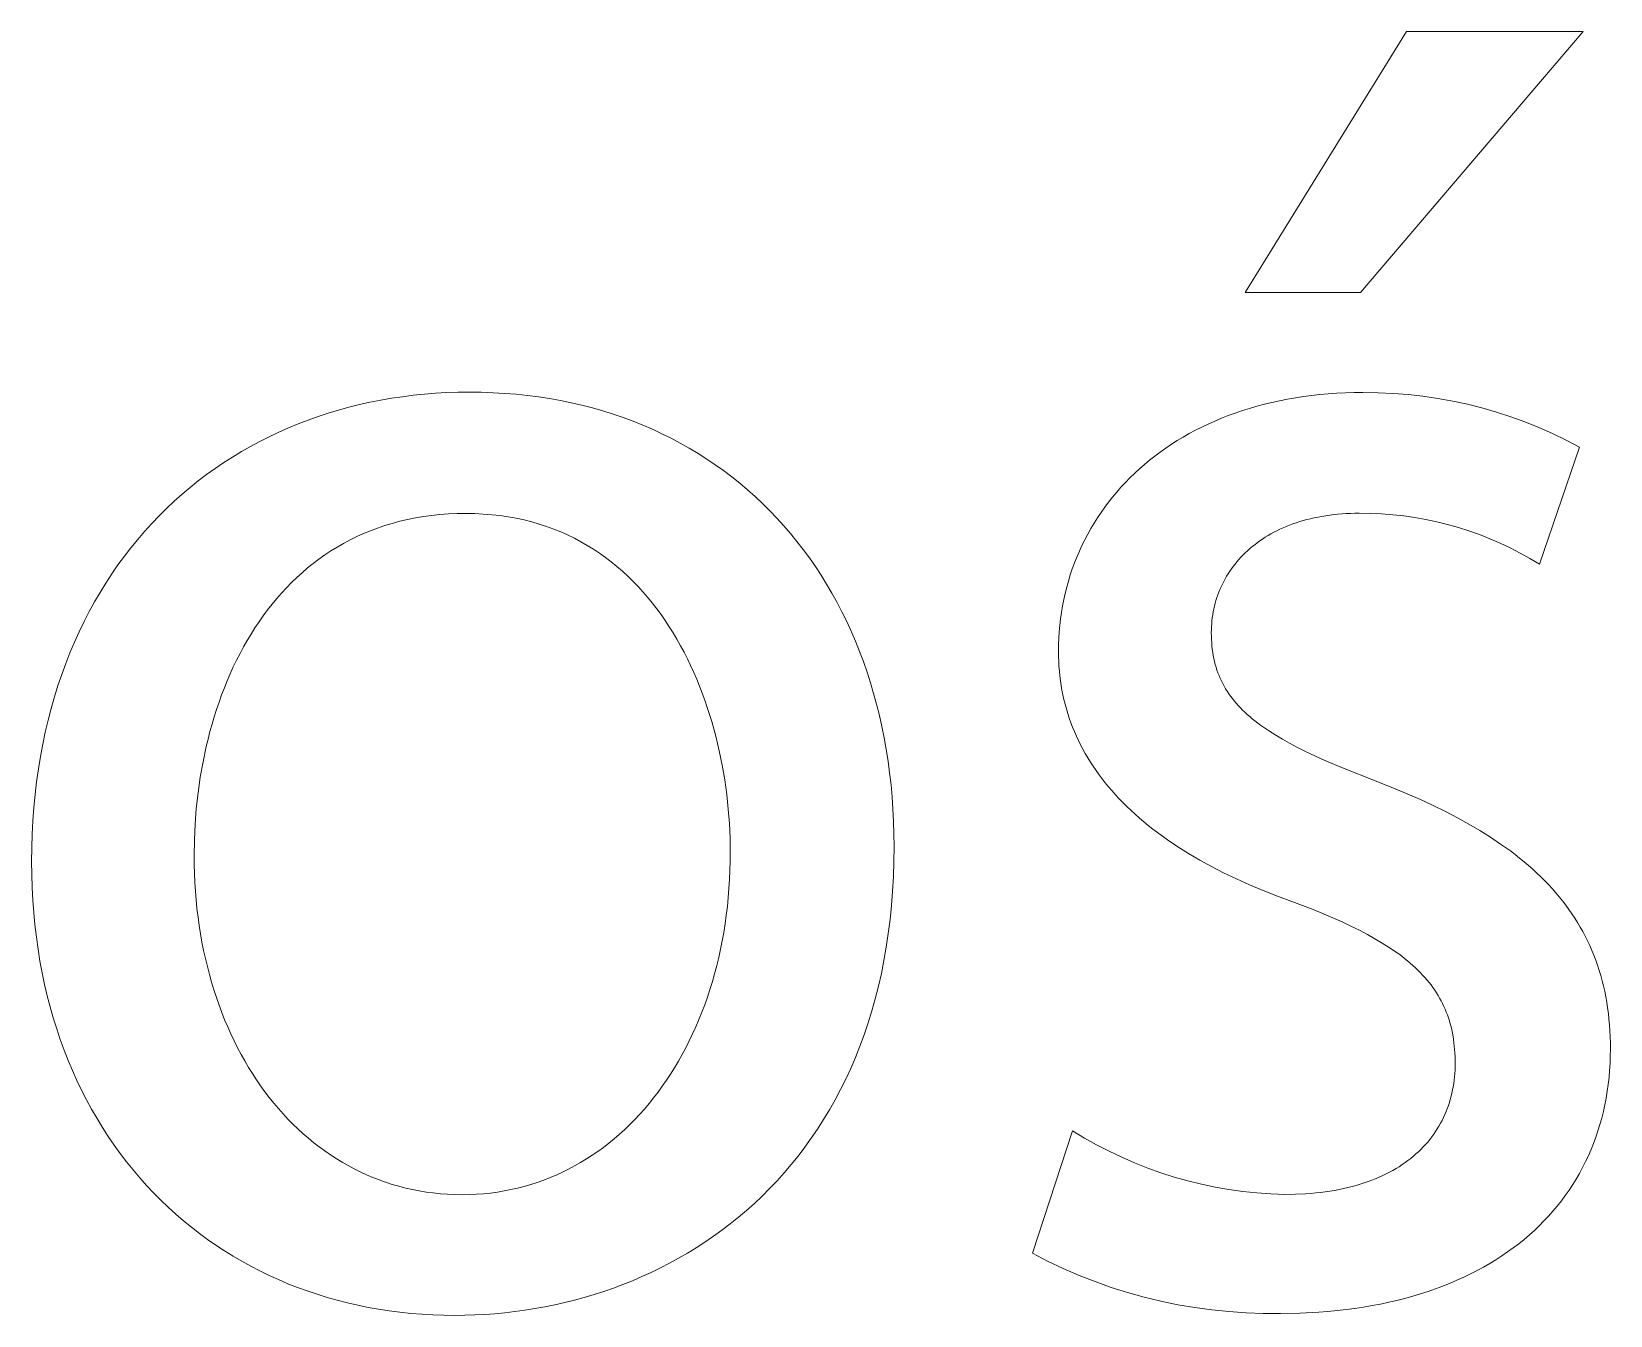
# Model space of a CAD drawing. Header units: millimetres. Extents: x 3269 to 7089, y 1744 to 4413.
# Drawn here: x 6129.01 to 6162.12, y 1807.37 to 1834.29 of the extents above; entities that cross this region are included whole.
import ezdxf

# ---------------------------------------------------------------- set-up
doc = ezdxf.new("R2010")
doc.units = ezdxf.units.MM
doc.header["$MEASUREMENT"] = 0
doc.layers.add('Domyślny', color=7, linetype='Continuous', true_color=0x000000)

msp = doc.modelspace()

# ---------------------------------------------------------------- linework, layer by layer
at = {"layer": 'Domyślny', "color": 18, "lineweight": 15, "true_color": 0x000000}
for p, q in [((6154.461, 1828.824), (6157.844, 1834.293)), ((6161.546, 1834.293), (6156.877, 1828.824)), ((6157.844, 1834.293), (6161.546, 1834.293)), ((6156.877, 1828.824), (6154.461, 1828.824)), ((6135.662, 1826.415), (6135.882, 1826.47)), ((6135.882, 1826.47), (6136.104, 1826.519)), ((6136.104, 1826.519), (6136.328, 1826.564)), ((6136.328, 1826.564), (6136.555, 1826.603)), ((6136.555, 1826.603), (6136.783, 1826.637)), ((6136.783, 1826.637), (6137.013, 1826.666)), ((6137.013, 1826.666), (6137.245, 1826.69)), ((6137.245, 1826.69), (6137.479, 1826.708)), ((6137.479, 1826.708), (6137.715, 1826.722)), ((6137.715, 1826.722), (6137.952, 1826.73)), ((6137.952, 1826.73), (6138.191, 1826.732)), ((6138.191, 1826.732), (6138.439, 1826.729)), ((6138.439, 1826.729), (6138.684, 1826.721)), ((6138.684, 1826.721), (6138.927, 1826.707)), ((6138.927, 1826.707), (6139.167, 1826.687)), ((6139.167, 1826.687), (6139.405, 1826.662)), ((6139.405, 1826.662), (6139.639, 1826.632)), ((6139.639, 1826.632), (6139.871, 1826.596)), ((6139.871, 1826.596), (6140.1, 1826.555)), ((6140.1, 1826.555), (6140.326, 1826.509)), ((6140.326, 1826.509), (6140.55, 1826.457)), ((6140.55, 1826.457), (6140.77, 1826.4)), ((6154.551, 1826.392), (6154.704, 1826.437)), ((6154.704, 1826.437), (6154.861, 1826.478)), ((6154.861, 1826.478), (6155.019, 1826.517)), ((6155.019, 1826.517), (6155.181, 1826.552)), ((6155.181, 1826.552), (6155.345, 1826.584)), ((6155.345, 1826.584), (6155.511, 1826.613)), ((6155.511, 1826.613), (6155.68, 1826.639)), ((6155.68, 1826.639), (6155.851, 1826.662)), ((6155.851, 1826.662), (6156.024, 1826.681)), ((6156.024, 1826.681), (6156.201, 1826.696)), ((6156.201, 1826.696), (6156.379, 1826.709)), ((6156.379, 1826.709), (6156.56, 1826.718)), ((6156.56, 1826.718), (6156.743, 1826.723)), ((6156.743, 1826.723), (6156.928, 1826.725)), ((6156.928, 1826.725), (6157.244, 1826.721)), ((6157.244, 1826.721), (6157.559, 1826.707)), ((6157.559, 1826.707), (6157.874, 1826.682)), ((6157.874, 1826.682), (6158.187, 1826.646)), ((6158.187, 1826.646), (6158.499, 1826.6)), ((6158.499, 1826.6), (6158.81, 1826.544)), ((6158.81, 1826.544), (6159.118, 1826.477)), ((6159.118, 1826.477), (6159.424, 1826.4)), ((6134.599, 1826.067), (6134.806, 1826.147)), ((6134.806, 1826.147), (6135.017, 1826.221)), ((6135.017, 1826.221), (6135.229, 1826.291)), ((6135.229, 1826.291), (6135.445, 1826.356)), ((6135.445, 1826.356), (6135.662, 1826.415)), ((6140.77, 1826.4), (6140.987, 1826.338)), ((6140.987, 1826.338), (6141.202, 1826.271)), ((6141.202, 1826.271), (6141.413, 1826.199)), ((6141.413, 1826.199), (6141.621, 1826.122)), ((6141.621, 1826.122), (6141.826, 1826.04)), ((6153.683, 1826.064), (6153.821, 1826.126)), ((6153.821, 1826.126), (6153.962, 1826.185)), ((6153.962, 1826.185), (6154.105, 1826.241)), ((6154.105, 1826.241), (6154.251, 1826.295)), ((6154.251, 1826.295), (6154.399, 1826.345)), ((6154.399, 1826.345), (6154.551, 1826.392)), ((6159.424, 1826.4), (6159.727, 1826.312)), ((6159.727, 1826.312), (6160.027, 1826.215)), ((6160.027, 1826.215), (6160.324, 1826.107)), ((6160.324, 1826.107), (6160.617, 1825.99)), ((6133.795, 1825.699), (6133.992, 1825.798)), ((6133.992, 1825.798), (6134.191, 1825.893)), ((6134.191, 1825.893), (6134.394, 1825.982)), ((6134.394, 1825.982), (6134.599, 1826.067)), ((6141.826, 1826.04), (6142.027, 1825.953)), ((6142.027, 1825.953), (6142.226, 1825.861)), ((6142.226, 1825.861), (6142.421, 1825.764)), ((6142.421, 1825.764), (6142.612, 1825.663)), ((6153.034, 1825.716), (6153.158, 1825.791)), ((6153.158, 1825.791), (6153.285, 1825.863)), ((6153.285, 1825.863), (6153.415, 1825.933)), ((6153.415, 1825.933), (6153.548, 1826)), ((6153.548, 1826), (6153.683, 1826.064)), ((6160.617, 1825.99), (6160.906, 1825.863)), ((6160.906, 1825.863), (6161.19, 1825.726)), ((6133.223, 1825.372), (6133.41, 1825.486)), ((6133.41, 1825.486), (6133.601, 1825.595)), ((6133.601, 1825.595), (6133.795, 1825.699)), ((6142.612, 1825.663), (6142.801, 1825.557)), ((6142.801, 1825.557), (6142.986, 1825.446)), ((6142.986, 1825.446), (6143.167, 1825.33)), ((6152.565, 1825.392), (6152.678, 1825.477)), ((6152.678, 1825.477), (6152.794, 1825.559)), ((6152.794, 1825.559), (6152.912, 1825.639)), ((6152.912, 1825.639), (6153.034, 1825.716)), ((6161.47, 1825.58), (6160.63, 1823.125)), ((6161.19, 1825.726), (6161.47, 1825.58)), ((6132.678, 1825.003), (6132.857, 1825.131)), ((6132.857, 1825.131), (6133.038, 1825.254)), ((6133.038, 1825.254), (6133.223, 1825.372)), ((6143.167, 1825.33), (6143.345, 1825.21)), ((6143.345, 1825.21), (6143.52, 1825.086)), ((6152.141, 1825.032), (6152.242, 1825.125)), ((6152.242, 1825.125), (6152.347, 1825.216)), ((6152.347, 1825.216), (6152.454, 1825.305)), ((6152.454, 1825.305), (6152.565, 1825.392)), ((6132.332, 1824.733), (6132.503, 1824.87)), ((6132.503, 1824.87), (6132.678, 1825.003)), ((6143.52, 1825.086), (6143.69, 1824.957)), ((6143.69, 1824.957), (6143.857, 1824.823)), ((6143.857, 1824.823), (6144.021, 1824.685)), ((6151.854, 1824.738), (6151.947, 1824.838)), ((6151.947, 1824.838), (6152.042, 1824.936)), ((6152.042, 1824.936), (6152.141, 1825.032)), ((6131.839, 1824.293), (6131.999, 1824.444)), ((6131.999, 1824.444), (6132.164, 1824.591)), ((6132.164, 1824.591), (6132.332, 1824.733)), ((6144.021, 1824.685), (6144.181, 1824.543)), ((6144.181, 1824.543), (6144.337, 1824.397)), ((6151.594, 1824.427), (6151.678, 1824.533)), ((6151.678, 1824.533), (6151.764, 1824.637)), ((6151.764, 1824.637), (6151.854, 1824.738)), ((6131.528, 1823.977), (6131.681, 1824.137)), ((6131.681, 1824.137), (6131.839, 1824.293)), ((6137.225, 1824.123), (6137.057, 1824.095)), ((6137.397, 1824.146), (6137.225, 1824.123)), ((6137.571, 1824.164), (6137.397, 1824.146)), ((6137.749, 1824.178), (6137.571, 1824.164)), ((6137.93, 1824.186), (6137.749, 1824.178)), ((6138.115, 1824.188), (6137.93, 1824.186)), ((6138.3, 1824.185), (6138.115, 1824.188)), ((6138.481, 1824.177), (6138.3, 1824.185)), ((6138.659, 1824.163), (6138.481, 1824.177)), ((6138.833, 1824.143), (6138.659, 1824.163)), ((6139.004, 1824.118), (6138.833, 1824.143)), ((6139.172, 1824.088), (6139.004, 1824.118)), ((6144.337, 1824.397), (6144.489, 1824.246)), ((6144.489, 1824.246), (6144.637, 1824.091)), ((6151.361, 1824.099), (6151.436, 1824.21)), ((6151.436, 1824.21), (6151.513, 1824.32)), ((6151.513, 1824.32), (6151.594, 1824.427)), ((6155.986, 1824.113), (6155.907, 1824.097)), ((6156.067, 1824.128), (6155.986, 1824.113)), ((6156.149, 1824.141), (6156.067, 1824.128)), ((6156.232, 1824.153), (6156.149, 1824.141)), ((6156.317, 1824.164), (6156.232, 1824.153)), ((6156.403, 1824.173), (6156.317, 1824.164)), ((6156.49, 1824.18), (6156.403, 1824.173)), ((6156.579, 1824.186), (6156.49, 1824.18)), ((6156.669, 1824.19), (6156.579, 1824.186)), ((6156.76, 1824.192), (6156.669, 1824.19)), ((6156.852, 1824.193), (6156.76, 1824.192)), ((6157.086, 1824.191), (6156.852, 1824.193)), ((6157.32, 1824.18), (6157.086, 1824.191)), ((6157.553, 1824.162), (6157.32, 1824.18)), ((6157.786, 1824.137), (6157.553, 1824.162)), ((6158.017, 1824.103), (6157.786, 1824.137)), ((6131.233, 1823.643), (6131.378, 1823.812)), ((6131.378, 1823.812), (6131.528, 1823.977)), ((6136.115, 1823.827), (6135.969, 1823.767)), ((6136.264, 1823.883), (6136.115, 1823.827)), ((6136.416, 1823.934), (6136.264, 1823.883)), ((6136.572, 1823.981), (6136.416, 1823.934)), ((6136.73, 1824.024), (6136.572, 1823.981)), ((6136.892, 1824.062), (6136.73, 1824.024)), ((6137.057, 1824.095), (6136.892, 1824.062)), ((6139.336, 1824.052), (6139.172, 1824.088)), ((6139.496, 1824.012), (6139.336, 1824.052)), ((6139.653, 1823.966), (6139.496, 1824.012)), ((6139.807, 1823.916), (6139.653, 1823.966)), ((6139.958, 1823.861), (6139.807, 1823.916)), ((6140.105, 1823.801), (6139.958, 1823.861)), ((6140.249, 1823.737), (6140.105, 1823.801)), ((6144.637, 1824.091), (6144.782, 1823.932)), ((6144.782, 1823.932), (6144.922, 1823.769)), ((6151.157, 1823.756), (6151.222, 1823.872)), ((6151.222, 1823.872), (6151.29, 1823.986)), ((6151.29, 1823.986), (6151.361, 1824.099)), ((6155.06, 1823.793), (6154.998, 1823.759)), ((6155.123, 1823.825), (6155.06, 1823.793)), ((6155.187, 1823.856), (6155.123, 1823.825)), ((6155.253, 1823.886), (6155.187, 1823.856)), ((6155.32, 1823.915), (6155.253, 1823.886)), ((6155.389, 1823.942), (6155.32, 1823.915)), ((6155.459, 1823.968), (6155.389, 1823.942)), ((6155.53, 1823.993), (6155.459, 1823.968)), ((6155.603, 1824.017), (6155.53, 1823.993)), ((6155.677, 1824.039), (6155.603, 1824.017)), ((6155.752, 1824.059), (6155.677, 1824.039)), ((6155.829, 1824.079), (6155.752, 1824.059)), ((6155.907, 1824.097), (6155.829, 1824.079)), ((6158.248, 1824.062), (6158.017, 1824.103)), ((6158.477, 1824.014), (6158.248, 1824.062)), ((6158.704, 1823.957), (6158.477, 1824.014)), ((6158.929, 1823.894), (6158.704, 1823.957)), ((6159.152, 1823.823), (6158.929, 1823.894)), ((6159.372, 1823.744), (6159.152, 1823.823)), ((6130.953, 1823.291), (6131.091, 1823.469)), ((6131.091, 1823.469), (6131.233, 1823.643)), ((6135.417, 1823.484), (6135.286, 1823.404)), ((6135.55, 1823.561), (6135.417, 1823.484)), ((6135.687, 1823.634), (6135.55, 1823.561)), ((6135.826, 1823.702), (6135.687, 1823.634)), ((6135.969, 1823.767), (6135.826, 1823.702)), ((6140.39, 1823.669), (6140.249, 1823.737)), ((6140.527, 1823.596), (6140.39, 1823.669)), ((6140.661, 1823.519), (6140.527, 1823.596)), ((6140.792, 1823.438), (6140.661, 1823.519)), ((6144.922, 1823.769), (6145.059, 1823.602)), ((6145.059, 1823.602), (6145.191, 1823.431)), ((6150.981, 1823.397), (6151.036, 1823.518)), ((6151.036, 1823.518), (6151.095, 1823.638)), ((6151.095, 1823.638), (6151.157, 1823.756)), ((6154.556, 1823.451), (6154.507, 1823.407)), ((6154.606, 1823.493), (6154.556, 1823.451)), ((6154.658, 1823.534), (6154.606, 1823.493)), ((6154.711, 1823.574), (6154.658, 1823.534)), ((6154.766, 1823.614), (6154.711, 1823.574)), ((6154.821, 1823.652), (6154.766, 1823.614)), ((6154.879, 1823.689), (6154.821, 1823.652)), ((6154.938, 1823.725), (6154.879, 1823.689)), ((6154.998, 1823.759), (6154.938, 1823.725)), ((6159.59, 1823.658), (6159.372, 1823.744)), ((6159.805, 1823.566), (6159.59, 1823.658)), ((6160.017, 1823.466), (6159.805, 1823.566)), ((6160.225, 1823.359), (6160.017, 1823.466)), ((6130.819, 1823.108), (6130.953, 1823.291)), ((6134.913, 1823.14), (6134.795, 1823.045)), ((6135.034, 1823.231), (6134.913, 1823.14)), ((6135.159, 1823.319), (6135.034, 1823.231)), ((6135.286, 1823.404), (6135.159, 1823.319)), ((6140.92, 1823.353), (6140.792, 1823.438)), ((6141.044, 1823.265), (6140.92, 1823.353)), ((6141.165, 1823.172), (6141.044, 1823.265)), ((6141.284, 1823.076), (6141.165, 1823.172)), ((6145.191, 1823.431), (6145.32, 1823.256)), ((6145.32, 1823.256), (6145.444, 1823.076)), ((6150.833, 1823.026), (6150.879, 1823.151)), ((6150.879, 1823.151), (6150.928, 1823.275)), ((6150.928, 1823.275), (6150.981, 1823.397)), ((6154.246, 1823.128), (6154.207, 1823.078)), ((6154.285, 1823.177), (6154.246, 1823.128)), ((6154.327, 1823.225), (6154.285, 1823.177)), ((6154.37, 1823.272), (6154.327, 1823.225)), ((6154.414, 1823.318), (6154.37, 1823.272)), ((6154.46, 1823.363), (6154.414, 1823.318)), ((6154.507, 1823.407), (6154.46, 1823.363)), ((6160.429, 1823.245), (6160.225, 1823.359)), ((6160.63, 1823.125), (6160.429, 1823.245)), ((6130.565, 1822.73), (6130.69, 1822.921)), ((6130.69, 1822.921), (6130.819, 1823.108)), ((6134.568, 1822.844), (6134.458, 1822.739)), ((6134.68, 1822.946), (6134.568, 1822.844)), ((6134.795, 1823.045), (6134.68, 1822.946)), ((6141.399, 1822.977), (6141.284, 1823.076)), ((6141.51, 1822.874), (6141.399, 1822.977)), ((6141.619, 1822.767), (6141.51, 1822.874)), ((6145.444, 1823.076), (6145.564, 1822.894)), ((6145.564, 1822.894), (6145.68, 1822.707)), ((6150.752, 1822.772), (6150.791, 1822.9)), ((6150.791, 1822.9), (6150.833, 1823.026)), ((6154.038, 1822.818), (6154.008, 1822.764)), ((6154.068, 1822.872), (6154.038, 1822.818)), ((6154.101, 1822.925), (6154.068, 1822.872)), ((6154.135, 1822.977), (6154.101, 1822.925)), ((6154.17, 1823.028), (6154.135, 1822.977)), ((6154.207, 1823.078), (6154.17, 1823.028)), ((6130.327, 1822.334), (6130.444, 1822.534)), ((6130.444, 1822.534), (6130.565, 1822.73)), ((6134.249, 1822.519), (6134.149, 1822.404)), ((6134.352, 1822.63), (6134.249, 1822.519)), ((6134.458, 1822.739), (6134.352, 1822.63)), ((6141.725, 1822.658), (6141.619, 1822.767)), ((6141.828, 1822.546), (6141.725, 1822.658)), ((6141.927, 1822.43), (6141.828, 1822.546)), ((6145.68, 1822.707), (6145.792, 1822.516)), ((6145.792, 1822.516), (6145.899, 1822.322)), ((6150.654, 1822.381), (6150.683, 1822.512)), ((6150.683, 1822.512), (6150.716, 1822.643)), ((6150.716, 1822.643), (6150.752, 1822.772)), ((6153.885, 1822.482), (6153.865, 1822.424)), ((6153.906, 1822.54), (6153.885, 1822.482)), ((6153.929, 1822.597), (6153.906, 1822.54)), ((6153.954, 1822.653), (6153.929, 1822.597)), ((6153.98, 1822.709), (6153.954, 1822.653)), ((6154.008, 1822.764), (6153.98, 1822.709)), ((6130.107, 1821.921), (6130.215, 1822.13)), ((6130.215, 1822.13), (6130.327, 1822.334)), ((6133.957, 1822.166), (6133.866, 1822.043)), ((6134.051, 1822.287), (6133.957, 1822.166)), ((6134.149, 1822.404), (6134.051, 1822.287)), ((6142.024, 1822.312), (6141.927, 1822.43)), ((6142.118, 1822.191), (6142.024, 1822.312)), ((6142.208, 1822.067), (6142.118, 1822.191)), ((6145.899, 1822.322), (6146.002, 1822.124)), ((6146.002, 1822.124), (6146.101, 1821.923)), ((6150.605, 1822.115), (6150.628, 1822.248)), ((6150.628, 1822.248), (6150.654, 1822.381)), ((6153.788, 1822.125), (6153.778, 1822.064)), ((6153.8, 1822.186), (6153.788, 1822.125)), ((6153.814, 1822.246), (6153.8, 1822.186)), ((6153.829, 1822.306), (6153.814, 1822.246)), ((6153.846, 1822.365), (6153.829, 1822.306)), ((6153.865, 1822.424), (6153.846, 1822.365)), ((6130.004, 1821.708), (6130.107, 1821.921)), ((6133.691, 1821.789), (6133.609, 1821.659)), ((6133.777, 1821.918), (6133.691, 1821.789)), ((6133.866, 1822.043), (6133.777, 1821.918)), ((6142.296, 1821.941), (6142.208, 1822.067)), ((6142.381, 1821.813), (6142.296, 1821.941)), ((6142.463, 1821.682), (6142.381, 1821.813)), ((6146.101, 1821.923), (6146.196, 1821.718)), ((6150.558, 1821.708), (6150.571, 1821.845)), ((6150.571, 1821.845), (6150.586, 1821.98)), ((6150.586, 1821.98), (6150.605, 1822.115)), ((6153.752, 1821.814), (6153.749, 1821.751)), ((6153.756, 1821.877), (6153.752, 1821.814)), ((6153.761, 1821.94), (6153.756, 1821.877)), ((6153.769, 1822.002), (6153.761, 1821.94)), ((6153.778, 1822.064), (6153.769, 1822.002)), ((6129.812, 1821.269), (6129.906, 1821.491)), ((6129.906, 1821.491), (6130.004, 1821.708)), ((6133.529, 1821.525), (6133.452, 1821.39)), ((6133.609, 1821.659), (6133.529, 1821.525)), ((6142.542, 1821.549), (6142.463, 1821.682)), ((6142.618, 1821.414), (6142.542, 1821.549)), ((6146.196, 1821.718), (6146.286, 1821.509)), ((6146.286, 1821.509), (6146.371, 1821.297)), ((6150.544, 1821.432), (6150.55, 1821.57)), ((6150.55, 1821.57), (6150.558, 1821.708)), ((6153.749, 1821.751), (6153.748, 1821.687)), ((6153.748, 1821.687), (6153.749, 1821.616)), ((6153.749, 1821.616), (6153.752, 1821.546)), ((6153.752, 1821.546), (6153.756, 1821.476)), ((6153.756, 1821.476), (6153.761, 1821.408)), ((6129.723, 1821.044), (6129.812, 1821.269)), ((6133.378, 1821.252), (6133.307, 1821.112)), ((6133.452, 1821.39), (6133.378, 1821.252)), ((6142.691, 1821.277), (6142.618, 1821.414)), ((6142.762, 1821.138), (6142.691, 1821.277)), ((6142.829, 1820.997), (6142.762, 1821.138)), ((6146.371, 1821.297), (6146.452, 1821.081)), ((6150.543, 1821.293), (6150.544, 1821.432)), ((6150.544, 1821.19), (6150.543, 1821.293)), ((6150.547, 1821.087), (6150.544, 1821.19)), ((6153.761, 1821.408), (6153.769, 1821.342)), ((6153.769, 1821.342), (6153.778, 1821.276)), ((6153.778, 1821.276), (6153.789, 1821.211)), ((6153.789, 1821.211), (6153.801, 1821.148)), ((6153.801, 1821.148), (6153.815, 1821.086)), ((6129.56, 1820.58), (6129.639, 1820.814)), ((6129.639, 1820.814), (6129.723, 1821.044)), ((6133.173, 1820.827), (6133.11, 1820.681)), ((6133.238, 1820.971), (6133.173, 1820.827)), ((6133.307, 1821.112), (6133.238, 1820.971)), ((6142.894, 1820.855), (6142.829, 1820.997)), ((6142.956, 1820.711), (6142.894, 1820.855)), ((6146.452, 1821.081), (6146.528, 1820.863)), ((6146.528, 1820.863), (6146.6, 1820.64)), ((6150.553, 1820.984), (6150.547, 1821.087)), ((6150.561, 1820.882), (6150.553, 1820.984)), ((6150.571, 1820.781), (6150.561, 1820.882)), ((6153.815, 1821.086), (6153.831, 1821.024)), ((6153.831, 1821.024), (6153.848, 1820.964)), ((6153.848, 1820.964), (6153.867, 1820.904)), ((6153.867, 1820.904), (6153.888, 1820.846)), ((6153.888, 1820.846), (6153.911, 1820.788)), ((6129.485, 1820.342), (6129.56, 1820.58)), ((6133.05, 1820.534), (6132.993, 1820.384)), ((6133.11, 1820.681), (6133.05, 1820.534)), ((6143.015, 1820.566), (6142.956, 1820.711)), ((6143.072, 1820.42), (6143.015, 1820.566)), ((6146.6, 1820.64), (6146.667, 1820.415)), ((6150.584, 1820.68), (6150.571, 1820.781)), ((6150.599, 1820.58), (6150.584, 1820.68)), ((6150.616, 1820.481), (6150.599, 1820.58)), ((6150.636, 1820.382), (6150.616, 1820.481)), ((6153.911, 1820.788), (6153.935, 1820.732)), ((6153.935, 1820.732), (6153.961, 1820.676)), ((6153.961, 1820.676), (6153.988, 1820.621)), ((6153.988, 1820.621), (6154.018, 1820.567)), ((6154.018, 1820.567), (6154.049, 1820.514)), ((6154.049, 1820.514), (6154.081, 1820.461)), ((6129.416, 1820.1), (6129.485, 1820.342)), ((6132.938, 1820.234), (6132.887, 1820.081)), ((6132.993, 1820.384), (6132.938, 1820.234)), ((6143.125, 1820.272), (6143.072, 1820.42)), ((6143.177, 1820.123), (6143.125, 1820.272)), ((6146.667, 1820.415), (6146.729, 1820.186)), ((6146.729, 1820.186), (6146.787, 1819.954)), ((6150.658, 1820.284), (6150.636, 1820.382)), ((6150.682, 1820.186), (6150.658, 1820.284)), ((6150.709, 1820.089), (6150.682, 1820.186)), ((6154.081, 1820.461), (6154.116, 1820.409)), ((6154.116, 1820.409), (6154.152, 1820.358)), ((6154.152, 1820.358), (6154.19, 1820.308)), ((6154.19, 1820.308), (6154.229, 1820.258)), ((6154.229, 1820.258), (6154.271, 1820.209)), ((6154.271, 1820.209), (6154.314, 1820.161)), ((6154.314, 1820.161), (6154.358, 1820.113)), ((6129.294, 1819.604), (6129.352, 1819.854)), ((6129.352, 1819.854), (6129.416, 1820.1)), ((6132.838, 1819.927), (6132.792, 1819.772)), ((6132.887, 1820.081), (6132.838, 1819.927)), ((6143.225, 1819.973), (6143.177, 1820.123)), ((6143.271, 1819.823), (6143.225, 1819.973)), ((6143.354, 1819.519), (6143.271, 1819.823)), ((6146.787, 1819.954), (6146.84, 1819.719)), ((6150.738, 1819.992), (6150.709, 1820.089)), ((6150.769, 1819.897), (6150.738, 1819.992)), ((6150.803, 1819.801), (6150.769, 1819.897)), ((6154.358, 1820.113), (6154.405, 1820.066)), ((6154.405, 1820.066), (6154.453, 1820.019)), ((6154.453, 1820.019), (6154.503, 1819.973)), ((6154.503, 1819.973), (6154.555, 1819.928)), ((6154.555, 1819.928), (6154.608, 1819.883)), ((6154.608, 1819.883), (6154.664, 1819.838)), ((6154.664, 1819.838), (6154.721, 1819.794)), ((6129.24, 1819.35), (6129.294, 1819.604)), ((6132.748, 1819.616), (6132.708, 1819.458)), ((6132.792, 1819.772), (6132.748, 1819.616)), ((6143.427, 1819.214), (6143.354, 1819.519)), ((6146.84, 1819.719), (6146.888, 1819.481)), ((6146.888, 1819.481), (6146.931, 1819.239)), ((6150.839, 1819.707), (6150.803, 1819.801)), ((6150.878, 1819.613), (6150.839, 1819.707)), ((6150.919, 1819.52), (6150.878, 1819.613)), ((6150.962, 1819.427), (6150.919, 1819.52)), ((6154.721, 1819.794), (6154.78, 1819.75)), ((6154.78, 1819.75), (6154.84, 1819.707)), ((6154.84, 1819.707), (6154.967, 1819.621)), ((6154.967, 1819.621), (6155.1, 1819.536)), ((6155.1, 1819.536), (6155.241, 1819.453)), ((6129.192, 1819.092), (6129.24, 1819.35)), ((6132.67, 1819.3), (6132.602, 1818.98)), ((6132.708, 1819.458), (6132.67, 1819.3)), ((6143.49, 1818.907), (6143.427, 1819.214)), ((6146.931, 1819.239), (6146.969, 1818.995)), ((6151.007, 1819.335), (6150.962, 1819.427)), ((6151.055, 1819.244), (6151.007, 1819.335)), ((6151.106, 1819.153), (6151.055, 1819.244)), ((6151.158, 1819.063), (6151.106, 1819.153)), ((6155.241, 1819.453), (6155.389, 1819.37)), ((6155.389, 1819.37), (6155.545, 1819.288)), ((6155.545, 1819.288), (6155.707, 1819.206)), ((6155.707, 1819.206), (6156.054, 1819.044)), ((6129.112, 1818.564), (6129.149, 1818.83)), ((6129.149, 1818.83), (6129.192, 1819.092)), ((6132.602, 1818.98), (6132.545, 1818.656)), ((6143.543, 1818.6), (6143.49, 1818.907)), ((6146.969, 1818.995), (6147.002, 1818.748)), ((6151.213, 1818.974), (6151.158, 1819.063)), ((6151.271, 1818.886), (6151.213, 1818.974)), ((6151.331, 1818.798), (6151.271, 1818.886)), ((6156.054, 1819.044), (6156.43, 1818.88)), ((6156.43, 1818.88), (6157.272, 1818.545)), ((6129.08, 1818.294), (6129.112, 1818.564)), ((6132.545, 1818.656), (6132.498, 1818.33)), ((6143.586, 1818.294), (6143.543, 1818.6)), ((6147.002, 1818.748), (6147.031, 1818.498)), ((6147.031, 1818.498), (6147.054, 1818.244)), ((6151.393, 1818.711), (6151.331, 1818.798)), ((6151.458, 1818.624), (6151.393, 1818.711)), ((6151.525, 1818.539), (6151.458, 1818.624)), ((6151.595, 1818.454), (6151.525, 1818.539)), ((6157.272, 1818.545), (6157.568, 1818.429)), ((6129.054, 1818.02), (6129.08, 1818.294)), ((6132.498, 1818.33), (6132.462, 1818.002)), ((6143.619, 1817.988), (6143.586, 1818.294)), ((6147.054, 1818.244), (6147.072, 1817.989)), ((6151.667, 1818.37), (6151.595, 1818.454)), ((6151.742, 1818.286), (6151.667, 1818.37)), ((6151.819, 1818.204), (6151.742, 1818.286)), ((6151.898, 1818.122), (6151.819, 1818.204)), ((6157.568, 1818.429), (6157.855, 1818.31)), ((6157.855, 1818.31), (6158.132, 1818.188)), ((6158.132, 1818.188), (6158.4, 1818.064)), ((6129.033, 1817.743), (6129.054, 1818.02)), ((6132.462, 1818.002), (6132.436, 1817.673)), ((6143.642, 1817.686), (6143.619, 1817.988)), ((6147.072, 1817.989), (6147.085, 1817.73)), ((6151.98, 1818.041), (6151.898, 1818.122)), ((6152.064, 1817.96), (6151.98, 1818.041)), ((6152.151, 1817.881), (6152.064, 1817.96)), ((6152.24, 1817.802), (6152.151, 1817.881)), ((6158.4, 1818.064), (6158.66, 1817.937)), ((6158.66, 1817.937), (6158.909, 1817.807)), ((6129.019, 1817.461), (6129.033, 1817.743)), ((6132.436, 1817.673), (6132.421, 1817.343)), ((6143.656, 1817.386), (6143.642, 1817.686)), ((6147.085, 1817.73), (6147.093, 1817.469)), ((6152.332, 1817.724), (6152.24, 1817.802)), ((6152.426, 1817.647), (6152.332, 1817.724)), ((6152.523, 1817.57), (6152.426, 1817.647)), ((6152.622, 1817.495), (6152.523, 1817.57)), ((6152.827, 1817.346), (6152.622, 1817.495)), ((6158.909, 1817.807), (6159.15, 1817.675)), ((6159.15, 1817.675), (6159.381, 1817.539)), ((6159.381, 1817.539), (6159.604, 1817.4)), ((6129.007, 1816.887), (6129.01, 1817.176)), ((6129.01, 1817.176), (6129.019, 1817.461)), ((6132.421, 1817.343), (6132.416, 1817.014)), ((6143.661, 1817.09), (6143.656, 1817.386)), ((6147.095, 1817.205), (6147.092, 1816.887)), ((6147.093, 1817.469), (6147.095, 1817.205)), ((6153.043, 1817.201), (6152.827, 1817.346)), ((6153.269, 1817.059), (6153.043, 1817.201)), ((6159.604, 1817.4), (6159.816, 1817.257)), ((6159.816, 1817.257), (6160.02, 1817.111)), ((6129.01, 1816.615), (6129.007, 1816.887)), ((6132.416, 1817.014), (6132.418, 1816.825)), ((6132.418, 1816.825), (6132.423, 1816.638)), ((6143.654, 1816.702), (6143.659, 1816.895)), ((6143.659, 1816.895), (6143.661, 1817.09)), ((6147.092, 1816.887), (6147.082, 1816.574)), ((6153.505, 1816.92), (6153.269, 1817.059)), ((6153.751, 1816.785), (6153.505, 1816.92)), ((6160.02, 1817.111), (6160.118, 1817.036)), ((6160.118, 1817.036), (6160.214, 1816.961)), ((6160.214, 1816.961), (6160.308, 1816.884)), ((6160.308, 1816.884), (6160.399, 1816.807)), ((6129.018, 1816.346), (6129.01, 1816.615)), ((6132.423, 1816.638), (6132.431, 1816.452)), ((6143.633, 1816.322), (6143.645, 1816.511)), ((6143.645, 1816.511), (6143.654, 1816.702)), ((6147.082, 1816.574), (6147.065, 1816.268)), ((6154.007, 1816.654), (6153.751, 1816.785)), ((6154.273, 1816.526), (6154.007, 1816.654)), ((6154.549, 1816.402), (6154.273, 1816.526)), ((6160.399, 1816.807), (6160.488, 1816.729)), ((6160.488, 1816.729), (6160.574, 1816.649)), ((6160.574, 1816.649), (6160.659, 1816.569)), ((6160.659, 1816.569), (6160.74, 1816.487)), ((6129.032, 1816.08), (6129.018, 1816.346)), ((6132.431, 1816.452), (6132.443, 1816.267)), ((6132.443, 1816.267), (6132.458, 1816.085)), ((6143.617, 1816.134), (6143.633, 1816.322)), ((6147.065, 1816.268), (6147.041, 1815.966)), ((6154.836, 1816.282), (6154.549, 1816.402)), ((6155.133, 1816.165), (6154.836, 1816.282)), ((6155.44, 1816.052), (6155.133, 1816.165)), ((6160.74, 1816.487), (6160.82, 1816.405)), ((6160.82, 1816.405), (6160.897, 1816.321)), ((6160.897, 1816.321), (6160.972, 1816.236)), ((6160.972, 1816.236), (6161.045, 1816.15)), ((6129.052, 1815.818), (6129.032, 1816.08)), ((6132.458, 1816.085), (6132.476, 1815.904)), ((6132.476, 1815.904), (6132.498, 1815.724)), ((6143.576, 1815.765), (6143.599, 1815.949)), ((6143.599, 1815.949), (6143.617, 1816.134)), ((6147.041, 1815.966), (6147.011, 1815.671)), ((6155.887, 1815.881), (6155.44, 1816.052)), ((6156.299, 1815.709), (6155.887, 1815.881)), ((6161.045, 1816.15), (6161.115, 1816.063)), ((6161.115, 1816.063), (6161.182, 1815.975)), ((6161.182, 1815.975), (6161.248, 1815.886)), ((6161.248, 1815.886), (6161.311, 1815.795)), ((6129.076, 1815.559), (6129.052, 1815.818)), ((6129.107, 1815.303), (6129.076, 1815.559)), ((6132.498, 1815.724), (6132.522, 1815.547)), ((6132.522, 1815.547), (6132.55, 1815.371)), ((6143.522, 1815.404), (6143.551, 1815.583)), ((6143.551, 1815.583), (6143.576, 1815.765)), ((6147.011, 1815.671), (6146.974, 1815.381)), ((6156.492, 1815.623), (6156.299, 1815.709)), ((6156.677, 1815.536), (6156.492, 1815.623)), ((6156.853, 1815.449), (6156.677, 1815.536)), ((6161.311, 1815.795), (6161.372, 1815.703)), ((6161.372, 1815.703), (6161.43, 1815.61)), ((6161.43, 1815.61), (6161.486, 1815.516)), ((6161.486, 1815.516), (6161.54, 1815.42)), ((6129.142, 1815.05), (6129.107, 1815.303)), ((6132.55, 1815.371), (6132.581, 1815.197)), ((6132.581, 1815.197), (6132.615, 1815.025)), ((6143.455, 1815.051), (6143.49, 1815.226)), ((6143.49, 1815.226), (6143.522, 1815.404)), ((6146.974, 1815.381), (6146.932, 1815.096)), ((6157.021, 1815.361), (6156.853, 1815.449)), ((6157.181, 1815.271), (6157.021, 1815.361)), ((6157.333, 1815.181), (6157.181, 1815.271)), ((6157.477, 1815.09), (6157.333, 1815.181)), ((6161.54, 1815.42), (6161.591, 1815.323)), ((6161.591, 1815.323), (6161.64, 1815.225)), ((6161.64, 1815.225), (6161.686, 1815.126)), ((6129.183, 1814.801), (6129.142, 1815.05)), ((6132.615, 1815.025), (6132.653, 1814.856)), ((6132.653, 1814.856), (6132.693, 1814.688)), ((6143.375, 1814.707), (6143.417, 1814.878)), ((6143.417, 1814.878), (6143.455, 1815.051)), ((6146.932, 1815.096), (6146.883, 1814.817)), ((6157.613, 1814.998), (6157.477, 1815.09)), ((6157.678, 1814.951), (6157.613, 1814.998)), ((6157.741, 1814.904), (6157.678, 1814.951)), ((6157.803, 1814.856), (6157.741, 1814.904)), ((6157.862, 1814.808), (6157.803, 1814.856)), ((6161.686, 1815.126), (6161.731, 1815.025)), ((6161.731, 1815.025), (6161.772, 1814.923)), ((6161.772, 1814.923), (6161.812, 1814.819)), ((6129.229, 1814.556), (6129.183, 1814.801)), ((6129.28, 1814.314), (6129.229, 1814.556)), ((6132.693, 1814.688), (6132.736, 1814.522)), ((6132.736, 1814.522), (6132.782, 1814.358)), ((6143.284, 1814.371), (6143.331, 1814.538)), ((6143.331, 1814.538), (6143.375, 1814.707)), ((6146.828, 1814.544), (6146.767, 1814.276)), ((6146.883, 1814.817), (6146.828, 1814.544)), ((6157.92, 1814.76), (6157.862, 1814.808)), ((6157.975, 1814.711), (6157.92, 1814.76)), ((6158.029, 1814.661), (6157.975, 1814.711)), ((6158.081, 1814.612), (6158.029, 1814.661)), ((6158.131, 1814.561), (6158.081, 1814.612)), ((6158.18, 1814.51), (6158.131, 1814.561)), ((6158.226, 1814.459), (6158.18, 1814.51)), ((6161.812, 1814.819), (6161.849, 1814.714)), ((6161.849, 1814.714), (6161.884, 1814.608)), ((6161.884, 1814.608), (6161.916, 1814.5)), ((6129.336, 1814.075), (6129.28, 1814.314)), ((6132.782, 1814.358), (6132.831, 1814.196)), ((6132.831, 1814.196), (6132.883, 1814.037)), ((6143.18, 1814.045), (6143.233, 1814.207)), ((6143.233, 1814.207), (6143.284, 1814.371)), ((6146.767, 1814.276), (6146.7, 1814.013)), ((6158.271, 1814.407), (6158.226, 1814.459)), ((6158.314, 1814.355), (6158.271, 1814.407)), ((6158.356, 1814.301), (6158.314, 1814.355)), ((6158.395, 1814.248), (6158.356, 1814.301)), ((6158.433, 1814.193), (6158.395, 1814.248)), ((6158.469, 1814.138), (6158.433, 1814.193)), ((6161.916, 1814.5), (6161.946, 1814.391)), ((6161.946, 1814.391), (6161.973, 1814.28)), ((6161.973, 1814.28), (6161.998, 1814.168)), ((6129.397, 1813.84), (6129.336, 1814.075)), ((6132.883, 1814.037), (6132.938, 1813.88)), ((6132.938, 1813.88), (6132.996, 1813.725)), ((6143.064, 1813.729), (6143.124, 1813.886)), ((6143.124, 1813.886), (6143.18, 1814.045)), ((6146.7, 1814.013), (6146.628, 1813.756)), ((6158.504, 1814.083), (6158.469, 1814.138)), ((6158.537, 1814.026), (6158.504, 1814.083)), ((6158.568, 1813.969), (6158.537, 1814.026)), ((6158.597, 1813.912), (6158.568, 1813.969)), ((6158.625, 1813.853), (6158.597, 1813.912)), ((6158.651, 1813.794), (6158.625, 1813.853)), ((6161.998, 1814.168), (6162.021, 1814.054)), ((6162.021, 1814.054), (6162.042, 1813.939)), ((6162.042, 1813.939), (6162.06, 1813.823)), ((6129.463, 1813.609), (6129.397, 1813.84)), ((6129.534, 1813.381), (6129.463, 1813.609)), ((6132.996, 1813.725), (6133.056, 1813.572)), ((6133.056, 1813.572), (6133.12, 1813.422)), ((6142.938, 1813.423), (6143.003, 1813.574)), ((6143.003, 1813.574), (6143.064, 1813.729)), ((6146.628, 1813.756), (6146.55, 1813.504)), ((6158.676, 1813.734), (6158.651, 1813.794)), ((6158.699, 1813.673), (6158.676, 1813.734)), ((6158.72, 1813.612), (6158.699, 1813.673)), ((6158.74, 1813.549), (6158.72, 1813.612)), ((6158.759, 1813.486), (6158.74, 1813.549)), ((6162.06, 1813.823), (6162.075, 1813.704)), ((6162.075, 1813.704), (6162.088, 1813.584)), ((6162.088, 1813.584), (6162.099, 1813.463)), ((6129.609, 1813.157), (6129.534, 1813.381)), ((6133.12, 1813.422), (6133.186, 1813.274)), ((6133.186, 1813.274), (6133.255, 1813.129)), ((6142.8, 1813.127), (6142.87, 1813.273)), ((6142.87, 1813.273), (6142.938, 1813.423)), ((6146.467, 1813.258), (6146.378, 1813.017)), ((6146.55, 1813.504), (6146.467, 1813.258)), ((6158.775, 1813.422), (6158.759, 1813.486)), ((6158.791, 1813.357), (6158.775, 1813.422)), ((6158.804, 1813.291), (6158.791, 1813.357)), ((6158.817, 1813.224), (6158.804, 1813.291)), ((6158.827, 1813.157), (6158.817, 1813.224)), ((6162.099, 1813.463), (6162.108, 1813.34)), ((6162.108, 1813.34), (6162.114, 1813.215)), ((6162.114, 1813.215), (6162.117, 1813.089)), ((6129.689, 1812.937), (6129.609, 1813.157)), ((6129.774, 1812.72), (6129.689, 1812.937)), ((6133.255, 1813.129), (6133.326, 1812.986)), ((6133.326, 1812.986), (6133.4, 1812.846)), ((6142.652, 1812.841), (6142.727, 1812.983)), ((6142.727, 1812.983), (6142.8, 1813.127)), ((6146.378, 1813.017), (6146.284, 1812.781)), ((6158.837, 1813.088), (6158.827, 1813.157)), ((6158.844, 1813.019), (6158.837, 1813.088)), ((6158.851, 1812.948), (6158.844, 1813.019)), ((6158.856, 1812.877), (6158.851, 1812.948)), ((6158.859, 1812.804), (6158.856, 1812.877)), ((6162.118, 1812.961), (6162.116, 1812.809)), ((6162.117, 1813.089), (6162.118, 1812.961)), ((6129.864, 1812.507), (6129.774, 1812.72)), ((6133.4, 1812.846), (6133.477, 1812.709)), ((6133.477, 1812.709), (6133.557, 1812.574)), ((6133.557, 1812.574), (6133.639, 1812.442)), ((6142.409, 1812.434), (6142.493, 1812.567)), ((6142.493, 1812.567), (6142.573, 1812.703)), ((6142.573, 1812.703), (6142.652, 1812.841)), ((6146.185, 1812.551), (6146.081, 1812.326)), ((6146.284, 1812.781), (6146.185, 1812.551)), ((6158.861, 1812.73), (6158.859, 1812.804)), ((6158.859, 1812.514), (6158.861, 1812.584)), ((6158.862, 1812.656), (6158.861, 1812.73)), ((6158.861, 1812.584), (6158.862, 1812.656)), ((6162.111, 1812.659), (6162.102, 1812.51)), ((6162.116, 1812.809), (6162.111, 1812.659)), ((6129.958, 1812.298), (6129.864, 1812.507)), ((6130.057, 1812.093), (6129.958, 1812.298)), ((6133.639, 1812.442), (6133.723, 1812.312)), ((6133.723, 1812.312), (6133.81, 1812.186)), ((6142.235, 1812.177), (6142.324, 1812.304)), ((6142.324, 1812.304), (6142.409, 1812.434)), ((6146.081, 1812.326), (6145.972, 1812.106)), ((6158.821, 1812.167), (6158.832, 1812.235)), ((6158.832, 1812.235), (6158.841, 1812.304)), ((6158.841, 1812.304), (6158.848, 1812.373)), ((6158.848, 1812.373), (6158.854, 1812.443)), ((6158.854, 1812.443), (6158.859, 1812.514)), ((6162.073, 1812.216), (6162.052, 1812.072)), ((6162.089, 1812.362), (6162.073, 1812.216)), ((6162.102, 1812.51), (6162.089, 1812.362)), ((6130.16, 1811.891), (6130.057, 1812.093)), ((6130.267, 1811.694), (6130.16, 1811.891)), ((6133.81, 1812.186), (6133.9, 1812.062)), ((6133.9, 1812.062), (6133.992, 1811.942)), ((6133.992, 1811.942), (6134.086, 1811.824)), ((6141.956, 1811.814), (6142.052, 1811.932)), ((6142.052, 1811.932), (6142.145, 1812.053)), ((6142.145, 1812.053), (6142.235, 1812.177)), ((6145.859, 1811.892), (6145.74, 1811.682)), ((6145.972, 1812.106), (6145.859, 1811.892)), ((6158.74, 1811.835), (6158.76, 1811.9)), ((6158.76, 1811.9), (6158.777, 1811.966)), ((6158.777, 1811.966), (6158.794, 1812.033)), ((6158.794, 1812.033), (6158.808, 1812.099)), ((6158.808, 1812.099), (6158.821, 1812.167)), ((6162.029, 1811.929), (6162.001, 1811.788)), ((6162.052, 1812.072), (6162.029, 1811.929)), ((6130.379, 1811.5), (6130.267, 1811.694)), ((6134.086, 1811.824), (6134.183, 1811.709)), ((6134.183, 1811.709), (6134.282, 1811.597)), ((6134.282, 1811.597), (6134.383, 1811.489)), ((6141.657, 1811.479), (6141.759, 1811.587)), ((6141.759, 1811.587), (6141.859, 1811.699)), ((6141.859, 1811.699), (6141.956, 1811.814)), ((6145.74, 1811.682), (6145.618, 1811.478)), ((6158.617, 1811.521), (6158.645, 1811.583)), ((6158.645, 1811.583), (6158.671, 1811.645)), ((6158.671, 1811.645), (6158.696, 1811.707)), ((6158.696, 1811.707), (6158.719, 1811.771)), ((6158.719, 1811.771), (6158.74, 1811.835)), ((6161.971, 1811.648), (6161.936, 1811.511)), ((6162.001, 1811.788), (6161.971, 1811.648)), ((6130.495, 1811.31), (6130.379, 1811.5)), ((6130.615, 1811.125), (6130.495, 1811.31)), ((6134.383, 1811.489), (6134.487, 1811.383)), ((6134.487, 1811.383), (6134.593, 1811.281)), ((6134.593, 1811.281), (6134.701, 1811.182)), ((6141.337, 1811.172), (6141.446, 1811.271)), ((6141.446, 1811.271), (6141.552, 1811.373)), ((6141.552, 1811.373), (6141.657, 1811.479)), ((6145.49, 1811.28), (6145.359, 1811.086)), ((6145.618, 1811.478), (6145.49, 1811.28)), ((6149.996, 1808.674), (6150.835, 1811.244)), ((6150.835, 1811.244), (6151.087, 1811.092)), ((6158.412, 1811.171), (6158.45, 1811.227)), ((6158.45, 1811.227), (6158.487, 1811.284)), ((6158.487, 1811.284), (6158.522, 1811.342)), ((6158.522, 1811.342), (6158.556, 1811.401)), ((6158.556, 1811.401), (6158.587, 1811.461)), ((6158.587, 1811.461), (6158.617, 1811.521)), ((6161.857, 1811.24), (6161.812, 1811.107)), ((6161.898, 1811.374), (6161.857, 1811.24)), ((6161.936, 1811.511), (6161.898, 1811.374)), ((6130.739, 1810.943), (6130.615, 1811.125)), ((6130.867, 1810.765), (6130.739, 1810.943)), ((6134.701, 1811.182), (6134.812, 1811.086)), ((6134.812, 1811.086), (6134.924, 1810.994)), ((6134.924, 1810.994), (6135.039, 1810.905)), ((6135.039, 1810.905), (6135.156, 1810.82)), ((6140.882, 1810.811), (6140.998, 1810.896)), ((6140.998, 1810.896), (6141.113, 1810.985)), ((6141.113, 1810.985), (6141.226, 1811.077)), ((6141.226, 1811.077), (6141.337, 1811.172)), ((6145.223, 1810.898), (6145.083, 1810.714)), ((6145.359, 1811.086), (6145.223, 1810.898)), ((6151.087, 1811.092), (6151.343, 1810.948)), ((6151.343, 1810.948), (6151.605, 1810.813)), ((6158.144, 1810.854), (6158.193, 1810.904)), ((6158.193, 1810.904), (6158.24, 1810.956)), ((6158.24, 1810.956), (6158.286, 1811.008)), ((6158.286, 1811.008), (6158.329, 1811.061)), ((6158.329, 1811.061), (6158.372, 1811.116)), ((6158.372, 1811.116), (6158.412, 1811.171)), ((6161.763, 1810.977), (6161.711, 1810.848)), ((6161.812, 1811.107), (6161.763, 1810.977)), ((6130.999, 1810.592), (6130.867, 1810.765)), ((6131.136, 1810.423), (6130.999, 1810.592)), ((6135.156, 1810.82), (6135.275, 1810.738)), ((6135.275, 1810.738), (6135.395, 1810.659)), ((6135.395, 1810.659), (6135.518, 1810.584)), ((6135.518, 1810.584), (6135.643, 1810.513)), ((6140.395, 1810.506), (6140.52, 1810.577)), ((6140.52, 1810.577), (6140.642, 1810.652)), ((6140.642, 1810.652), (6140.763, 1810.73)), ((6140.763, 1810.73), (6140.882, 1810.811)), ((6144.939, 1810.536), (6144.792, 1810.363)), ((6145.083, 1810.714), (6144.939, 1810.536)), ((6151.605, 1810.813), (6151.87, 1810.687)), ((6151.87, 1810.687), (6152.14, 1810.57)), ((6152.14, 1810.57), (6152.414, 1810.462)), ((6157.687, 1810.491), (6157.75, 1810.533)), ((6157.75, 1810.533), (6157.812, 1810.575)), ((6157.812, 1810.575), (6157.872, 1810.619)), ((6157.872, 1810.619), (6157.93, 1810.664)), ((6157.93, 1810.664), (6157.986, 1810.71)), ((6157.986, 1810.71), (6158.04, 1810.757)), ((6158.04, 1810.757), (6158.093, 1810.805)), ((6158.093, 1810.805), (6158.144, 1810.854)), ((6161.597, 1810.596), (6161.535, 1810.472)), ((6161.656, 1810.721), (6161.597, 1810.596)), ((6161.711, 1810.848), (6161.656, 1810.721)), ((6131.276, 1810.257), (6131.136, 1810.423)), ((6131.419, 1810.096), (6131.276, 1810.257)), ((6135.643, 1810.513), (6135.77, 1810.445)), ((6135.77, 1810.445), (6135.899, 1810.381)), ((6135.899, 1810.381), (6136.029, 1810.321)), ((6136.029, 1810.321), (6136.162, 1810.265)), ((6136.162, 1810.265), (6136.296, 1810.213)), ((6136.296, 1810.213), (6136.432, 1810.164)), ((6139.613, 1810.161), (6139.748, 1810.209)), ((6139.748, 1810.209), (6139.881, 1810.261)), ((6139.881, 1810.261), (6140.012, 1810.316)), ((6140.012, 1810.316), (6140.141, 1810.376)), ((6140.141, 1810.376), (6140.269, 1810.439)), ((6140.269, 1810.439), (6140.395, 1810.506)), ((6144.792, 1810.363), (6144.64, 1810.195)), ((6152.414, 1810.462), (6152.691, 1810.364)), ((6152.691, 1810.364), (6152.971, 1810.274)), ((6152.971, 1810.274), (6153.254, 1810.195)), ((6157.036, 1810.178), (6157.115, 1810.207)), ((6157.115, 1810.207), (6157.193, 1810.238)), ((6157.193, 1810.238), (6157.269, 1810.27)), ((6157.269, 1810.27), (6157.343, 1810.304)), ((6157.343, 1810.304), (6157.416, 1810.339)), ((6157.416, 1810.339), (6157.486, 1810.375)), ((6157.486, 1810.375), (6157.555, 1810.413)), ((6157.555, 1810.413), (6157.622, 1810.451)), ((6157.622, 1810.451), (6157.687, 1810.491)), ((6161.4, 1810.232), (6161.327, 1810.115)), ((6161.469, 1810.351), (6161.4, 1810.232)), ((6161.535, 1810.472), (6161.469, 1810.351)), ((6131.567, 1809.94), (6131.419, 1810.096)), ((6131.718, 1809.787), (6131.567, 1809.94)), ((6136.432, 1810.164), (6136.57, 1810.12)), ((6136.57, 1810.12), (6136.71, 1810.079)), ((6136.71, 1810.079), (6136.851, 1810.043)), ((6136.851, 1810.043), (6136.994, 1810.01)), ((6136.994, 1810.01), (6137.138, 1809.982)), ((6137.138, 1809.982), (6137.285, 1809.958)), ((6137.285, 1809.958), (6137.432, 1809.939)), ((6137.432, 1809.939), (6137.582, 1809.923)), ((6137.582, 1809.923), (6137.732, 1809.912)), ((6137.732, 1809.912), (6137.885, 1809.905)), ((6137.885, 1809.905), (6138.038, 1809.903)), ((6138.038, 1809.903), (6138.188, 1809.905)), ((6138.188, 1809.905), (6138.337, 1809.912)), ((6138.337, 1809.912), (6138.484, 1809.923)), ((6138.484, 1809.923), (6138.63, 1809.938)), ((6138.63, 1809.938), (6138.775, 1809.957)), ((6138.775, 1809.957), (6138.918, 1809.981)), ((6138.918, 1809.981), (6139.06, 1810.009)), ((6139.06, 1810.009), (6139.2, 1810.041)), ((6139.2, 1810.041), (6139.339, 1810.077)), ((6139.339, 1810.077), (6139.477, 1810.117)), ((6139.477, 1810.117), (6139.613, 1810.161)), ((6144.327, 1809.875), (6144.165, 1809.722)), ((6144.485, 1810.032), (6144.327, 1809.875)), ((6144.64, 1810.195), (6144.485, 1810.032)), ((6153.254, 1810.195), (6153.539, 1810.125)), ((6153.539, 1810.125), (6153.827, 1810.064)), ((6153.827, 1810.064), (6154.117, 1810.013)), ((6154.117, 1810.013), (6154.408, 1809.972)), ((6154.408, 1809.972), (6154.7, 1809.941)), ((6154.7, 1809.941), (6154.994, 1809.92)), ((6154.994, 1809.92), (6155.287, 1809.908)), ((6155.287, 1809.908), (6155.511, 1809.912)), ((6155.511, 1809.912), (6155.728, 1809.922)), ((6155.728, 1809.922), (6155.833, 1809.93)), ((6155.833, 1809.93), (6155.937, 1809.94)), ((6155.937, 1809.94), (6156.039, 1809.951)), ((6156.039, 1809.951), (6156.139, 1809.964)), ((6156.139, 1809.964), (6156.237, 1809.978)), ((6156.237, 1809.978), (6156.333, 1809.994)), ((6156.333, 1809.994), (6156.427, 1810.012)), ((6156.427, 1810.012), (6156.519, 1810.031)), ((6156.519, 1810.031), (6156.61, 1810.052)), ((6156.61, 1810.052), (6156.699, 1810.074)), ((6156.699, 1810.074), (6156.786, 1810.098)), ((6156.786, 1810.098), (6156.871, 1810.123)), ((6156.871, 1810.123), (6156.954, 1810.15)), ((6156.954, 1810.15), (6157.036, 1810.178)), ((6161.172, 1809.886), (6161.089, 1809.775)), ((6161.251, 1809.999), (6161.172, 1809.886)), ((6161.327, 1810.115), (6161.251, 1809.999)), ((6131.873, 1809.639), (6131.718, 1809.787)), ((6132.031, 1809.495), (6131.873, 1809.639)), ((6144, 1809.574), (6143.832, 1809.431)), ((6144.165, 1809.722), (6144, 1809.574)), ((6160.914, 1809.56), (6160.821, 1809.455)), ((6161.003, 1809.666), (6160.914, 1809.56)), ((6161.089, 1809.775), (6161.003, 1809.666)), ((6132.193, 1809.356), (6132.031, 1809.495)), ((6132.358, 1809.221), (6132.193, 1809.356)), ((6132.527, 1809.09), (6132.358, 1809.221)), ((6143.66, 1809.294), (6143.486, 1809.161)), ((6143.832, 1809.431), (6143.66, 1809.294)), ((6160.626, 1809.253), (6160.524, 1809.155)), ((6160.725, 1809.353), (6160.626, 1809.253)), ((6160.821, 1809.455), (6160.725, 1809.353)), ((6132.699, 1808.964), (6132.527, 1809.09)), ((6132.874, 1808.843), (6132.699, 1808.964)), ((6143.129, 1808.91), (6142.947, 1808.792)), ((6143.309, 1809.033), (6143.129, 1808.91)), ((6143.486, 1809.161), (6143.309, 1809.033)), ((6160.197, 1808.876), (6160.081, 1808.788)), ((6160.309, 1808.967), (6160.197, 1808.876)), ((6160.418, 1809.06), (6160.309, 1808.967)), ((6160.524, 1809.155), (6160.418, 1809.06)), ((6133.052, 1808.726), (6132.874, 1808.843)), ((6133.234, 1808.613), (6133.052, 1808.726)), ((6133.418, 1808.506), (6133.234, 1808.613)), ((6142.575, 1808.57), (6142.385, 1808.467)), ((6142.762, 1808.678), (6142.575, 1808.57)), ((6142.947, 1808.792), (6142.762, 1808.678)), ((6150.316, 1808.509), (6149.996, 1808.674)), ((6159.841, 1808.619), (6159.716, 1808.538)), ((6159.963, 1808.702), (6159.841, 1808.619)), ((6160.081, 1808.788), (6159.963, 1808.702)), ((6133.606, 1808.403), (6133.418, 1808.506)), ((6133.796, 1808.304), (6133.606, 1808.403)), ((6133.989, 1808.21), (6133.796, 1808.304)), ((6142, 1808.274), (6141.805, 1808.185)), ((6142.194, 1808.368), (6142, 1808.274)), ((6142.385, 1808.467), (6142.194, 1808.368)), ((6150.642, 1808.355), (6150.316, 1808.509)), ((6150.974, 1808.212), (6150.642, 1808.355)), ((6159.185, 1808.241), (6159.044, 1808.173)), ((6159.322, 1808.311), (6159.185, 1808.241)), ((6159.456, 1808.384), (6159.322, 1808.311)), ((6159.588, 1808.46), (6159.456, 1808.384)), ((6159.716, 1808.538), (6159.588, 1808.46)), ((6134.185, 1808.122), (6133.989, 1808.21)), ((6134.384, 1808.037), (6134.185, 1808.122)), ((6134.586, 1807.958), (6134.384, 1808.037)), ((6134.79, 1807.884), (6134.586, 1807.958)), ((6134.996, 1807.814), (6134.79, 1807.884)), ((6141.208, 1807.946), (6141.007, 1807.875)), ((6141.409, 1808.021), (6141.208, 1807.946)), ((6141.608, 1808.1), (6141.409, 1808.021)), ((6141.805, 1808.185), (6141.608, 1808.1)), ((6151.309, 1808.08), (6150.974, 1808.212)), ((6151.65, 1807.96), (6151.309, 1808.08)), ((6151.994, 1807.851), (6151.65, 1807.96)), ((6158.451, 1807.929), (6158.295, 1807.875)), ((6158.604, 1807.986), (6158.451, 1807.929)), ((6158.754, 1808.045), (6158.604, 1807.986)), ((6158.9, 1808.108), (6158.754, 1808.045)), ((6159.044, 1808.173), (6158.9, 1808.108)), ((6135.205, 1807.749), (6134.996, 1807.814)), ((6135.417, 1807.69), (6135.205, 1807.749)), ((6135.631, 1807.635), (6135.417, 1807.69)), ((6135.847, 1807.586), (6135.631, 1807.635)), ((6136.065, 1807.541), (6135.847, 1807.586)), ((6139.772, 1807.551), (6139.563, 1807.514)), ((6139.98, 1807.594), (6139.772, 1807.551)), ((6140.187, 1807.641), (6139.98, 1807.594)), ((6140.394, 1807.693), (6140.187, 1807.641)), ((6140.599, 1807.749), (6140.394, 1807.693)), ((6140.803, 1807.81), (6140.599, 1807.749)), ((6141.007, 1807.875), (6140.803, 1807.81)), ((6152.341, 1807.754), (6151.994, 1807.851)), ((6152.692, 1807.669), (6152.341, 1807.754)), ((6153.045, 1807.597), (6152.692, 1807.669)), ((6153.401, 1807.536), (6153.045, 1807.597)), ((6157.121, 1807.578), (6156.942, 1807.547)), ((6157.298, 1807.611), (6157.121, 1807.578)), ((6157.471, 1807.648), (6157.298, 1807.611)), ((6157.642, 1807.687), (6157.471, 1807.648)), ((6157.81, 1807.73), (6157.642, 1807.687)), ((6157.975, 1807.775), (6157.81, 1807.73)), ((6158.136, 1807.824), (6157.975, 1807.775)), ((6158.295, 1807.875), (6158.136, 1807.824)), ((6136.286, 1807.502), (6136.065, 1807.541)), ((6136.509, 1807.467), (6136.286, 1807.502)), ((6136.733, 1807.438), (6136.509, 1807.467)), ((6136.96, 1807.414), (6136.733, 1807.438)), ((6137.189, 1807.396), (6136.96, 1807.414)), ((6137.419, 1807.382), (6137.189, 1807.396)), ((6137.652, 1807.374), (6137.419, 1807.382)), ((6137.886, 1807.372), (6137.652, 1807.374)), ((6138.095, 1807.374), (6137.886, 1807.372)), ((6138.305, 1807.381), (6138.095, 1807.374)), ((6138.515, 1807.392), (6138.305, 1807.381)), ((6138.725, 1807.407), (6138.515, 1807.392)), ((6138.935, 1807.427), (6138.725, 1807.407)), ((6139.145, 1807.451), (6138.935, 1807.427)), ((6139.354, 1807.48), (6139.145, 1807.451)), ((6139.563, 1807.514), (6139.354, 1807.48)), ((6153.758, 1807.487), (6153.401, 1807.536)), ((6154.117, 1807.451), (6153.758, 1807.487)), ((6154.477, 1807.426), (6154.117, 1807.451)), ((6154.838, 1807.415), (6154.477, 1807.426)), ((6155.198, 1807.415), (6154.838, 1807.415)), ((6155.605, 1807.422), (6155.198, 1807.415)), ((6156.001, 1807.441), (6155.605, 1807.422)), ((6156.195, 1807.456), (6156.001, 1807.441)), ((6156.386, 1807.474), (6156.195, 1807.456)), ((6156.574, 1807.495), (6156.386, 1807.474)), ((6156.759, 1807.52), (6156.574, 1807.495)), ((6156.942, 1807.547), (6156.759, 1807.52))]:
    msp.add_line(p, q, dxfattribs=at)

doc.saveas('drawing.dxf')
